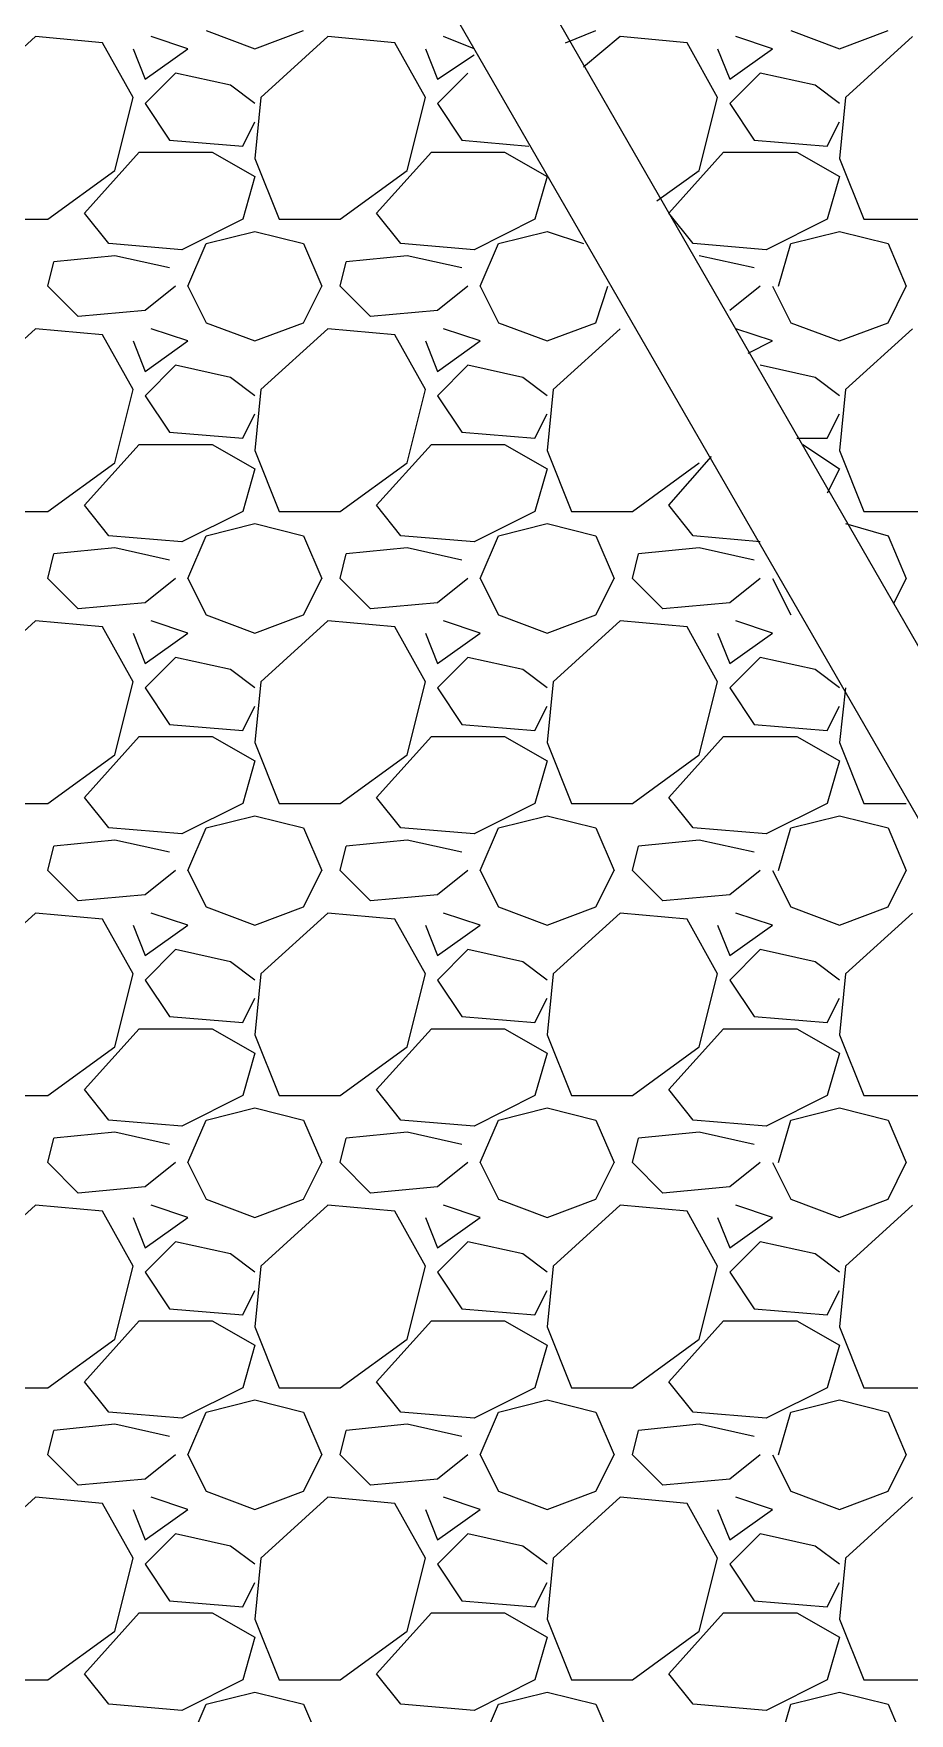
# Model space of a CAD drawing. Header units: metres. Extents: x 1 to 213, y 1 to 147.
# Drawn here: x 76.203 to 77.726, y 135.557 to 138.478 of the extents above; entities that cross this region are included whole.
import ezdxf

# ---------------------------------------------------------------- set-up
doc = ezdxf.new("R2010")
doc.units = ezdxf.units.M
doc.layers.add('00-BASE-ARQUITECTURA', color=8, linetype='Continuous')

msp = doc.modelspace()

# ---------------------------------------------------------------- linework, layer by layer
at = {"layer": '00-BASE-ARQUITECTURA'}
for points in [[(76.2599, 139.9857), (78.7576, 135.6465), (82.4512, 135.6465)], [(76.1753, 139.8269), (78.6729, 135.4983), (82.3559, 135.4983)], [(76.207, 138.4723), (76.0906, 138.3664)], [(76.3234, 138.4617), (76.207, 138.4723)], [(76.3764, 138.3664), (76.3234, 138.4617)], [(76.4716, 138.4511), (76.4081, 138.4723)], [(76.5034, 138.4828), (76.588, 138.4511)], [(76.588, 138.4511), (76.6727, 138.4828)], [(76.715, 138.4723), (76.5986, 138.3664)], [(76.8314, 138.4617), (76.715, 138.4723)], [(76.8844, 138.3664), (76.8314, 138.4617)], [(76.969, 138.4511), (76.9161, 138.4723)], [(77.1278, 138.4617), (77.1807, 138.4828)], [(77.223, 138.4723), (77.1595, 138.4193)], [(77.3394, 138.4617), (77.223, 138.4723)], [(77.3924, 138.3664), (77.3394, 138.4617)], [(77.4876, 138.4511), (77.4241, 138.4723)], [(77.5194, 138.4828), (77.604, 138.4511)], [(77.604, 138.4511), (77.6887, 138.4828)], [(77.731, 138.4723), (77.6146, 138.3664)], [(76.3764, 138.4511), (76.3975, 138.3982)], [(76.3975, 138.3982), (76.4716, 138.4511)], [(76.8844, 138.4511), (76.9055, 138.3982)], [(76.9055, 138.3982), (76.969, 138.4405)], [(77.3924, 138.4511), (77.4135, 138.3982)], [(77.4135, 138.3982), (77.4876, 138.4511)], [(76.4504, 138.4088), (76.3975, 138.3558)], [(76.5457, 138.3876), (76.4504, 138.4088)], [(76.9584, 138.4088), (76.9055, 138.3558)], [(77.4664, 138.4088), (77.4135, 138.3558)], [(77.5617, 138.3876), (77.4664, 138.4088)], [(76.588, 138.3558), (76.5457, 138.3876)], [(77.604, 138.3558), (77.5617, 138.3876)], [(76.3446, 138.2394), (76.3764, 138.3664)], [(76.3975, 138.3558), (76.4399, 138.2923)], [(76.5986, 138.3664), (76.588, 138.2606)], [(76.8526, 138.2394), (76.8844, 138.3664)], [(76.9055, 138.3558), (76.9478, 138.2923)], [(77.3606, 138.2394), (77.3924, 138.3664)], [(77.4135, 138.3558), (77.4558, 138.2923)], [(77.6146, 138.3664), (77.604, 138.2606)], [(76.5669, 138.2818), (76.588, 138.3241)], [(77.5829, 138.2818), (77.604, 138.3241)], [(76.4399, 138.2923), (76.5669, 138.2818)], [(76.9478, 138.2923), (77.0643, 138.2818)], [(77.4558, 138.2923), (77.5829, 138.2818)], [(76.2917, 138.1653), (76.3869, 138.2712)], [(76.3869, 138.2712), (76.5139, 138.2712)], [(76.5139, 138.2712), (76.588, 138.2288)], [(76.588, 138.2606), (76.6304, 138.1548)], [(76.7997, 138.1653), (76.8949, 138.2712)], [(76.8949, 138.2712), (77.0219, 138.2712)], [(77.0219, 138.2712), (77.096, 138.2288)], [(77.3077, 138.1653), (77.4029, 138.2712)], [(77.4029, 138.2712), (77.5299, 138.2712)], [(77.5299, 138.2712), (77.604, 138.2288)], [(77.604, 138.2606), (77.6464, 138.1548)], [(76.2282, 138.1548), (76.3446, 138.2394)], [(76.588, 138.2288), (76.5669, 138.1548)], [(76.7362, 138.1548), (76.8526, 138.2394)], [(77.096, 138.2288), (77.0749, 138.1548)], [(77.2865, 138.1865), (77.3606, 138.2394)], [(77.604, 138.2288), (77.5829, 138.1548)], [(76.334, 138.1124), (76.2917, 138.1653)], [(76.842, 138.1124), (76.7997, 138.1653)], [(77.35, 138.1124), (77.3077, 138.1653)], [(76.1224, 138.1548), (76.2282, 138.1548)], [(76.5669, 138.1548), (76.461, 138.1018)], [(76.6304, 138.1548), (76.7362, 138.1548)], [(77.0749, 138.1548), (76.969, 138.1018)], [(77.5829, 138.1548), (77.477, 138.1018)], [(77.6464, 138.1548), (77.7522, 138.1548)], [(76.461, 138.1018), (76.334, 138.1124)], [(76.4716, 138.0383), (76.5034, 138.1124)], [(76.5034, 138.1124), (76.588, 138.1336)], [(76.588, 138.1336), (76.6727, 138.1124)], [(76.6727, 138.1124), (76.7044, 138.0383)], [(76.969, 138.1018), (76.842, 138.1124)], [(76.9796, 138.0383), (77.0114, 138.1124)], [(77.0114, 138.1124), (77.096, 138.1336)], [(77.096, 138.1336), (77.1595, 138.1124)], [(77.477, 138.1018), (77.35, 138.1124)], [(77.4982, 138.0383), (77.5194, 138.1124)], [(77.5194, 138.1124), (77.604, 138.1336)], [(77.604, 138.1336), (77.6887, 138.1124)], [(77.6887, 138.1124), (77.7204, 138.0383)], [(76.2282, 138.0383), (76.2388, 138.0807)], [(76.3446, 138.0913), (76.2388, 138.0807)], [(76.4399, 138.0701), (76.3446, 138.0913)], [(76.7362, 138.0383), (76.7468, 138.0807)], [(76.8526, 138.0913), (76.7468, 138.0807)], [(76.9478, 138.0701), (76.8526, 138.0913)], [(77.4558, 138.0701), (77.3606, 138.0913)], [(76.2811, 137.9854), (76.2282, 138.0383)], [(76.4504, 138.0383), (76.3975, 137.996)], [(76.4716, 138.0383), (76.5034, 137.9748)], [(76.6727, 137.9748), (76.7044, 138.0383)], [(76.7891, 137.9854), (76.7362, 138.0383)], [(76.9584, 138.0383), (76.9055, 137.996)], [(76.9796, 138.0383), (77.0114, 137.9748)], [(77.1807, 137.9748), (77.2018, 138.0383)], [(77.4664, 138.0383), (77.4135, 137.996)], [(77.4876, 138.0383), (77.5194, 137.9748)], [(77.6887, 137.9748), (77.7204, 138.0383)], [(76.3975, 137.996), (76.2811, 137.9854)], [(76.9055, 137.996), (76.7891, 137.9854)], [(76.207, 137.9643), (76.0906, 137.8584)], [(76.3234, 137.9537), (76.207, 137.9643)], [(76.4716, 137.9431), (76.4081, 137.9643)], [(76.5034, 137.9748), (76.588, 137.9431)], [(76.588, 137.9431), (76.6727, 137.9748)], [(76.715, 137.9643), (76.5986, 137.8584)], [(76.8314, 137.9537), (76.715, 137.9643)], [(76.9796, 137.9431), (76.9161, 137.9643)], [(77.0114, 137.9748), (77.096, 137.9431)], [(77.096, 137.9431), (77.1807, 137.9748)], [(77.223, 137.9643), (77.1066, 137.8584)], [(77.4876, 137.9431), (77.4241, 137.9643)], [(77.5194, 137.9748), (77.604, 137.9431)], [(77.604, 137.9431), (77.6887, 137.9748)], [(77.731, 137.9643), (77.6146, 137.8584)], [(76.3764, 137.8584), (76.3234, 137.9537)], [(76.3764, 137.9431), (76.3975, 137.8902)], [(76.3975, 137.8902), (76.4716, 137.9431)], [(76.8844, 137.8584), (76.8314, 137.9537)], [(76.8844, 137.9431), (76.9055, 137.8902)], [(76.9055, 137.8902), (76.9796, 137.9431)], [(77.4453, 137.9219), (77.4876, 137.9431)], [(76.4504, 137.9008), (76.3975, 137.8478)], [(76.5457, 137.8796), (76.4504, 137.9008)], [(76.9584, 137.9008), (76.9055, 137.8478)], [(77.0537, 137.8796), (76.9584, 137.9008)], [(77.5617, 137.8796), (77.4664, 137.9008)], [(76.588, 137.8478), (76.5457, 137.8796)], [(77.096, 137.8478), (77.0537, 137.8796)], [(77.604, 137.8478), (77.5617, 137.8796)], [(76.3446, 137.7314), (76.3764, 137.8584)], [(76.3975, 137.8478), (76.4399, 137.7843)], [(76.5986, 137.8584), (76.588, 137.7526)], [(76.8526, 137.7314), (76.8844, 137.8584)], [(76.9055, 137.8478), (76.9478, 137.7843)], [(77.1066, 137.8584), (77.096, 137.7526)], [(77.6146, 137.8584), (77.604, 137.7526)], [(76.5669, 137.7738), (76.588, 137.8161)], [(77.0749, 137.7738), (77.096, 137.8161)], [(77.5829, 137.7738), (77.604, 137.8161)], [(76.4399, 137.7843), (76.5669, 137.7738)], [(76.9478, 137.7843), (77.0749, 137.7738)], [(76.2917, 137.6573), (76.3869, 137.7632)], [(76.3869, 137.7632), (76.5139, 137.7632)], [(76.5139, 137.7632), (76.588, 137.7208)], [(76.7997, 137.6573), (76.8949, 137.7632)], [(76.8949, 137.7632), (77.0219, 137.7632)], [(77.0219, 137.7632), (77.096, 137.7208)], [(77.5299, 137.7738), (77.5829, 137.7738)], [(77.5405, 137.7632), (77.604, 137.7208)], [(76.2282, 137.6468), (76.3446, 137.7314)], [(76.588, 137.7526), (76.6304, 137.6468)], [(76.7362, 137.6468), (76.8526, 137.7314)], [(77.096, 137.7526), (77.1384, 137.6468)], [(77.2442, 137.6468), (77.3606, 137.7314)], [(77.3077, 137.6573), (77.3818, 137.742)], [(77.604, 137.7526), (77.6464, 137.6468)], [(76.588, 137.7208), (76.5669, 137.6468)], [(77.096, 137.7208), (77.0749, 137.6468)], [(77.604, 137.7208), (77.5829, 137.6785)], [(76.1224, 137.6468), (76.2282, 137.6468)], [(76.334, 137.6044), (76.2917, 137.6573)], [(76.5669, 137.6468), (76.461, 137.5938)], [(76.6304, 137.6468), (76.7362, 137.6468)], [(76.842, 137.6044), (76.7997, 137.6573)], [(77.0749, 137.6468), (76.969, 137.5938)], [(77.1384, 137.6468), (77.2442, 137.6468)], [(77.35, 137.6044), (77.3077, 137.6573)], [(77.6464, 137.6468), (77.7522, 137.6468)], [(76.5034, 137.6044), (76.588, 137.6256)], [(76.588, 137.6256), (76.6727, 137.6044)], [(77.0114, 137.6044), (77.096, 137.6256)], [(77.096, 137.6256), (77.1807, 137.6044)], [(77.6146, 137.6256), (77.6887, 137.6044)], [(76.3446, 137.5833), (76.2388, 137.5727)], [(76.461, 137.5938), (76.334, 137.6044)], [(76.4399, 137.5621), (76.3446, 137.5833)], [(76.4716, 137.5303), (76.5034, 137.6044)], [(76.6727, 137.6044), (76.7044, 137.5303)], [(76.8526, 137.5833), (76.7468, 137.5727)], [(76.969, 137.5938), (76.842, 137.6044)], [(76.9478, 137.5621), (76.8526, 137.5833)], [(76.9796, 137.5303), (77.0114, 137.6044)], [(77.1807, 137.6044), (77.2124, 137.5303)], [(77.3606, 137.5833), (77.2548, 137.5727)], [(77.4664, 137.5938), (77.35, 137.6044)], [(77.4558, 137.5621), (77.3606, 137.5833)], [(77.6887, 137.6044), (77.7204, 137.5303)], [(76.2282, 137.5303), (76.2388, 137.5727)], [(76.7362, 137.5303), (76.7468, 137.5727)], [(77.2442, 137.5303), (77.2548, 137.5727)], [(76.2811, 137.4774), (76.2282, 137.5303)], [(76.4504, 137.5303), (76.3975, 137.488)], [(76.4716, 137.5303), (76.5034, 137.4668)], [(76.6727, 137.4668), (76.7044, 137.5303)], [(76.7891, 137.4774), (76.7362, 137.5303)], [(76.9584, 137.5303), (76.9055, 137.488)], [(76.9796, 137.5303), (77.0114, 137.4668)], [(77.1807, 137.4668), (77.2124, 137.5303)], [(77.2971, 137.4774), (77.2442, 137.5303)], [(77.4664, 137.5303), (77.4135, 137.488)], [(77.4876, 137.5303), (77.5194, 137.4668)], [(77.6993, 137.488), (77.7204, 137.5303)], [(76.3975, 137.488), (76.2811, 137.4774)], [(76.5034, 137.4668), (76.588, 137.4351)], [(76.588, 137.4351), (76.6727, 137.4668)], [(76.9055, 137.488), (76.7891, 137.4774)], [(77.0114, 137.4668), (77.096, 137.4351)], [(77.096, 137.4351), (77.1807, 137.4668)], [(77.4135, 137.488), (77.2971, 137.4774)], [(76.207, 137.4563), (76.0906, 137.3504)], [(76.3234, 137.4457), (76.207, 137.4563)], [(76.3764, 137.3504), (76.3234, 137.4457)], [(76.3764, 137.4351), (76.3975, 137.3822)], [(76.3975, 137.3822), (76.4716, 137.4351)], [(76.4716, 137.4351), (76.4081, 137.4563)], [(76.715, 137.4563), (76.5986, 137.3504)], [(76.8314, 137.4457), (76.715, 137.4563)], [(76.8844, 137.3504), (76.8314, 137.4457)], [(76.8844, 137.4351), (76.9055, 137.3822)], [(76.9055, 137.3822), (76.9796, 137.4351)], [(76.9796, 137.4351), (76.9161, 137.4563)], [(77.223, 137.4563), (77.1066, 137.3504)], [(77.3394, 137.4457), (77.223, 137.4563)], [(77.3924, 137.3504), (77.3394, 137.4457)], [(77.3924, 137.4351), (77.4135, 137.3822)], [(77.4135, 137.3822), (77.4876, 137.4351)], [(77.4876, 137.4351), (77.4241, 137.4563)], [(76.4504, 137.3928), (76.3975, 137.3398)], [(76.5457, 137.3716), (76.4504, 137.3928)], [(76.9584, 137.3928), (76.9055, 137.3398)], [(77.0537, 137.3716), (76.9584, 137.3928)], [(77.4664, 137.3928), (77.4135, 137.3398)], [(77.5617, 137.3716), (77.4664, 137.3928)], [(76.3446, 137.2234), (76.3764, 137.3504)], [(76.588, 137.3398), (76.5457, 137.3716)], [(76.5986, 137.3504), (76.588, 137.2446)], [(76.8526, 137.2234), (76.8844, 137.3504)], [(77.096, 137.3398), (77.0537, 137.3716)], [(77.1066, 137.3504), (77.096, 137.2446)], [(77.3606, 137.2234), (77.3924, 137.3504)], [(77.604, 137.3398), (77.5617, 137.3716)], [(76.3975, 137.3398), (76.4399, 137.2763)], [(76.9055, 137.3398), (76.9478, 137.2763)], [(77.4135, 137.3398), (77.4558, 137.2763)], [(77.6146, 137.3398), (77.604, 137.2446)], [(76.5669, 137.2658), (76.588, 137.3081)], [(77.0749, 137.2658), (77.096, 137.3081)], [(77.5829, 137.2658), (77.604, 137.3081)], [(76.4399, 137.2763), (76.5669, 137.2658)], [(76.9478, 137.2763), (77.0749, 137.2658)], [(77.4558, 137.2763), (77.5829, 137.2658)], [(76.2917, 137.1493), (76.3869, 137.2552)], [(76.3869, 137.2552), (76.5139, 137.2552)], [(76.5139, 137.2552), (76.588, 137.2128)], [(76.588, 137.2446), (76.6304, 137.1388)], [(76.7997, 137.1493), (76.8949, 137.2552)], [(76.8949, 137.2552), (77.0219, 137.2552)], [(77.0219, 137.2552), (77.096, 137.2128)], [(77.096, 137.2446), (77.1384, 137.1388)], [(77.3077, 137.1493), (77.4029, 137.2552)], [(77.4029, 137.2552), (77.5299, 137.2552)], [(77.5299, 137.2552), (77.604, 137.2128)], [(77.604, 137.2446), (77.6464, 137.1388)], [(76.2282, 137.1388), (76.3446, 137.2234)], [(76.588, 137.2128), (76.5669, 137.1388)], [(76.7362, 137.1388), (76.8526, 137.2234)], [(77.096, 137.2128), (77.0749, 137.1388)], [(77.2442, 137.1388), (77.3606, 137.2234)], [(77.604, 137.2128), (77.5829, 137.1388)], [(76.334, 137.0964), (76.2917, 137.1493)], [(76.842, 137.0964), (76.7997, 137.1493)], [(77.35, 137.0964), (77.3077, 137.1493)], [(76.1224, 137.1388), (76.2282, 137.1388)], [(76.5669, 137.1388), (76.461, 137.0858)], [(76.5034, 137.0964), (76.588, 137.1176)], [(76.588, 137.1176), (76.6727, 137.0964)], [(76.6304, 137.1388), (76.7362, 137.1388)], [(77.0749, 137.1388), (76.969, 137.0858)], [(77.0114, 137.0964), (77.096, 137.1176)], [(77.096, 137.1176), (77.1807, 137.0964)], [(77.1384, 137.1388), (77.2442, 137.1388)], [(77.5829, 137.1388), (77.477, 137.0858)], [(77.5194, 137.0964), (77.604, 137.1176)], [(77.604, 137.1176), (77.6887, 137.0964)], [(77.6464, 137.1388), (77.7204, 137.1388)], [(76.461, 137.0858), (76.334, 137.0964)], [(76.4716, 137.0223), (76.5034, 137.0964)], [(76.6727, 137.0964), (76.7044, 137.0223)], [(76.969, 137.0858), (76.842, 137.0964)], [(76.9796, 137.0223), (77.0114, 137.0964)], [(77.1807, 137.0964), (77.2124, 137.0223)], [(77.477, 137.0858), (77.35, 137.0964)], [(77.4982, 137.0223), (77.5194, 137.0964)], [(77.6887, 137.0964), (77.7204, 137.0223)], [(76.2282, 137.0223), (76.2388, 137.0647)], [(76.3446, 137.0753), (76.2388, 137.0647)], [(76.4399, 137.0541), (76.3446, 137.0753)], [(76.7362, 137.0223), (76.7468, 137.0647)], [(76.8526, 137.0753), (76.7468, 137.0647)], [(76.9478, 137.0541), (76.8526, 137.0753)], [(77.2442, 137.0223), (77.2548, 137.0647)], [(77.3606, 137.0753), (77.2548, 137.0647)], [(77.4558, 137.0541), (77.3606, 137.0753)], [(76.2811, 136.9694), (76.2282, 137.0223)], [(76.4504, 137.0223), (76.3975, 136.98)], [(76.4716, 137.0223), (76.5034, 136.9588)], [(76.6727, 136.9588), (76.7044, 137.0223)], [(76.7891, 136.9694), (76.7362, 137.0223)], [(76.9584, 137.0223), (76.9055, 136.98)], [(76.9796, 137.0223), (77.0114, 136.9588)], [(77.1807, 136.9588), (77.2124, 137.0223)], [(77.2971, 136.9694), (77.2442, 137.0223)], [(77.4664, 137.0223), (77.4135, 136.98)], [(77.4876, 137.0223), (77.5194, 136.9588)], [(77.6887, 136.9588), (77.7204, 137.0223)], [(76.3975, 136.98), (76.2811, 136.9694)], [(76.9055, 136.98), (76.7891, 136.9694)], [(77.4135, 136.98), (77.2971, 136.9694)], [(76.207, 136.9483), (76.0906, 136.8424)], [(76.3234, 136.9377), (76.207, 136.9483)], [(76.3764, 136.8424), (76.3234, 136.9377)], [(76.4716, 136.9271), (76.4081, 136.9483)], [(76.5034, 136.9588), (76.588, 136.9271)], [(76.588, 136.9271), (76.6727, 136.9588)], [(76.715, 136.9483), (76.5986, 136.8424)], [(76.8314, 136.9377), (76.715, 136.9483)], [(76.8844, 136.8424), (76.8314, 136.9377)], [(76.9796, 136.9271), (76.9161, 136.9483)], [(77.0114, 136.9588), (77.096, 136.9271)], [(77.096, 136.9271), (77.1807, 136.9588)], [(77.223, 136.9483), (77.1066, 136.8424)], [(77.3394, 136.9377), (77.223, 136.9483)], [(77.3924, 136.8424), (77.3394, 136.9377)], [(77.4876, 136.9271), (77.4241, 136.9483)], [(77.5194, 136.9588), (77.604, 136.9271)], [(77.604, 136.9271), (77.6887, 136.9588)], [(77.731, 136.9483), (77.6146, 136.8424)], [(76.3764, 136.9271), (76.3975, 136.8742)], [(76.3975, 136.8742), (76.4716, 136.9271)], [(76.8844, 136.9271), (76.9055, 136.8742)], [(76.9055, 136.8742), (76.9796, 136.9271)], [(77.3924, 136.9271), (77.4135, 136.8742)], [(77.4135, 136.8742), (77.4876, 136.9271)], [(76.4504, 136.8848), (76.3975, 136.8318)], [(76.5457, 136.8636), (76.4504, 136.8848)], [(76.9584, 136.8848), (76.9055, 136.8318)], [(77.0537, 136.8636), (76.9584, 136.8848)], [(77.4664, 136.8848), (77.4135, 136.8318)], [(77.5617, 136.8636), (77.4664, 136.8848)], [(76.588, 136.8318), (76.5457, 136.8636)], [(77.096, 136.8318), (77.0537, 136.8636)], [(77.604, 136.8318), (77.5617, 136.8636)], [(76.3446, 136.7154), (76.3764, 136.8424)], [(76.3975, 136.8318), (76.4399, 136.7683)], [(76.5986, 136.8424), (76.588, 136.7366)], [(76.8526, 136.7154), (76.8844, 136.8424)], [(76.9055, 136.8318), (76.9478, 136.7683)], [(77.1066, 136.8424), (77.096, 136.7366)], [(77.3606, 136.7154), (77.3924, 136.8424)], [(77.4135, 136.8318), (77.4558, 136.7683)], [(77.6146, 136.8424), (77.604, 136.7366)], [(76.5669, 136.7578), (76.588, 136.8001)], [(77.0749, 136.7578), (77.096, 136.8001)], [(77.5829, 136.7578), (77.604, 136.8001)], [(76.4399, 136.7683), (76.5669, 136.7578)], [(76.9478, 136.7683), (77.0749, 136.7578)], [(77.4558, 136.7683), (77.5829, 136.7578)], [(76.2917, 136.6413), (76.3869, 136.7472)], [(76.3869, 136.7472), (76.5139, 136.7472)], [(76.5139, 136.7472), (76.588, 136.7048)], [(76.588, 136.7366), (76.6304, 136.6308)], [(76.7997, 136.6413), (76.8949, 136.7472)], [(76.8949, 136.7472), (77.0219, 136.7472)], [(77.0219, 136.7472), (77.096, 136.7048)], [(77.096, 136.7366), (77.1384, 136.6308)], [(77.3077, 136.6413), (77.4029, 136.7472)], [(77.4029, 136.7472), (77.5299, 136.7472)], [(77.5299, 136.7472), (77.604, 136.7048)], [(77.604, 136.7366), (77.6464, 136.6308)], [(76.2282, 136.6308), (76.3446, 136.7154)], [(76.588, 136.7048), (76.5669, 136.6308)], [(76.7362, 136.6308), (76.8526, 136.7154)], [(77.096, 136.7048), (77.0749, 136.6308)], [(77.2442, 136.6308), (77.3606, 136.7154)], [(77.604, 136.7048), (77.5829, 136.6308)], [(76.1224, 136.6308), (76.2282, 136.6308)], [(76.334, 136.5884), (76.2917, 136.6413)], [(76.5669, 136.6308), (76.461, 136.5778)], [(76.6304, 136.6308), (76.7362, 136.6308)], [(76.842, 136.5884), (76.7997, 136.6413)], [(77.0749, 136.6308), (76.969, 136.5778)], [(77.1384, 136.6308), (77.2442, 136.6308)], [(77.35, 136.5884), (77.3077, 136.6413)], [(77.5829, 136.6308), (77.477, 136.5778)], [(77.6464, 136.6308), (77.7522, 136.6308)], [(76.461, 136.5778), (76.334, 136.5884)], [(76.4716, 136.5143), (76.5034, 136.5884)], [(76.5034, 136.5884), (76.588, 136.6096)], [(76.588, 136.6096), (76.6727, 136.5884)], [(76.6727, 136.5884), (76.7044, 136.5143)], [(76.969, 136.5778), (76.842, 136.5884)], [(76.9796, 136.5143), (77.0114, 136.5884)], [(77.0114, 136.5884), (77.096, 136.6096)], [(77.096, 136.6096), (77.1807, 136.5884)], [(77.1807, 136.5884), (77.2124, 136.5143)], [(77.477, 136.5778), (77.35, 136.5884)], [(77.4982, 136.5143), (77.5194, 136.5884)], [(77.5194, 136.5884), (77.604, 136.6096)], [(77.604, 136.6096), (77.6887, 136.5884)], [(77.6887, 136.5884), (77.7204, 136.5143)], [(76.2282, 136.5143), (76.2388, 136.5567)], [(76.3446, 136.5673), (76.2388, 136.5567)], [(76.4399, 136.5461), (76.3446, 136.5673)], [(76.7362, 136.5143), (76.7468, 136.5567)], [(76.8526, 136.5673), (76.7468, 136.5567)], [(76.9478, 136.5461), (76.8526, 136.5673)], [(77.2442, 136.5143), (77.2548, 136.5567)], [(77.3606, 136.5673), (77.2548, 136.5567)], [(77.4558, 136.5461), (77.3606, 136.5673)], [(76.2811, 136.4614), (76.2282, 136.5143)], [(76.4504, 136.5143), (76.3975, 136.472)], [(76.4716, 136.5143), (76.5034, 136.4508)], [(76.6727, 136.4508), (76.7044, 136.5143)], [(76.7891, 136.4614), (76.7362, 136.5143)], [(76.9584, 136.5143), (76.9055, 136.472)], [(76.9796, 136.5143), (77.0114, 136.4508)], [(77.1807, 136.4508), (77.2124, 136.5143)], [(77.2971, 136.4614), (77.2442, 136.5143)], [(77.4664, 136.5143), (77.4135, 136.472)], [(77.4876, 136.5143), (77.5194, 136.4508)], [(77.6887, 136.4508), (77.7204, 136.5143)], [(76.3975, 136.472), (76.2811, 136.4614)], [(76.9055, 136.472), (76.7891, 136.4614)], [(77.4135, 136.472), (77.2971, 136.4614)], [(76.207, 136.4403), (76.0906, 136.3344)], [(76.3234, 136.4297), (76.207, 136.4403)], [(76.4716, 136.4191), (76.4081, 136.4403)], [(76.5034, 136.4508), (76.588, 136.4191)], [(76.588, 136.4191), (76.6727, 136.4508)], [(76.715, 136.4403), (76.5986, 136.3344)], [(76.8314, 136.4297), (76.715, 136.4403)], [(76.9796, 136.4191), (76.9161, 136.4403)], [(77.0114, 136.4508), (77.096, 136.4191)], [(77.096, 136.4191), (77.1807, 136.4508)], [(77.223, 136.4403), (77.1066, 136.3344)], [(77.3394, 136.4297), (77.223, 136.4403)], [(77.4876, 136.4191), (77.4241, 136.4403)], [(77.5194, 136.4508), (77.604, 136.4191)], [(77.604, 136.4191), (77.6887, 136.4508)], [(77.731, 136.4403), (77.6146, 136.3344)], [(76.3764, 136.3344), (76.3234, 136.4297)], [(76.3764, 136.4191), (76.3975, 136.3662)], [(76.3975, 136.3662), (76.4716, 136.4191)], [(76.8844, 136.3344), (76.8314, 136.4297)], [(76.8844, 136.4191), (76.9055, 136.3662)], [(76.9055, 136.3662), (76.9796, 136.4191)], [(77.3924, 136.3344), (77.3394, 136.4297)], [(77.3924, 136.4191), (77.4135, 136.3662)], [(77.4135, 136.3662), (77.4876, 136.4191)], [(76.4504, 136.3768), (76.3975, 136.3238)], [(76.5457, 136.3556), (76.4504, 136.3768)], [(76.588, 136.3238), (76.5457, 136.3556)], [(76.9584, 136.3768), (76.9055, 136.3238)], [(77.0537, 136.3556), (76.9584, 136.3768)], [(77.096, 136.3238), (77.0537, 136.3556)], [(77.4664, 136.3768), (77.4135, 136.3238)], [(77.5617, 136.3556), (77.4664, 136.3768)], [(77.604, 136.3238), (77.5617, 136.3556)], [(76.3446, 136.2074), (76.3764, 136.3344)], [(76.3975, 136.3238), (76.4399, 136.2603)], [(76.5986, 136.3344), (76.588, 136.2286)], [(76.8526, 136.2074), (76.8844, 136.3344)], [(76.9055, 136.3238), (76.9478, 136.2603)], [(77.1066, 136.3344), (77.096, 136.2286)], [(77.3606, 136.2074), (77.3924, 136.3344)], [(77.4135, 136.3238), (77.4558, 136.2603)], [(77.6146, 136.3344), (77.604, 136.2286)], [(76.5669, 136.2498), (76.588, 136.2921)], [(77.0749, 136.2498), (77.096, 136.2921)], [(77.5829, 136.2498), (77.604, 136.2921)], [(76.2917, 136.1333), (76.3869, 136.2392)], [(76.3869, 136.2392), (76.5139, 136.2392)], [(76.4399, 136.2603), (76.5669, 136.2498)], [(76.5139, 136.2392), (76.588, 136.1968)], [(76.7997, 136.1333), (76.8949, 136.2392)], [(76.8949, 136.2392), (77.0219, 136.2392)], [(76.9478, 136.2603), (77.0749, 136.2498)], [(77.0219, 136.2392), (77.096, 136.1968)], [(77.3077, 136.1333), (77.4029, 136.2392)], [(77.4029, 136.2392), (77.5299, 136.2392)], [(77.4558, 136.2603), (77.5829, 136.2498)], [(77.5299, 136.2392), (77.604, 136.1968)], [(76.2282, 136.1228), (76.3446, 136.2074)], [(76.588, 136.2286), (76.6304, 136.1228)], [(76.7362, 136.1228), (76.8526, 136.2074)], [(77.096, 136.2286), (77.1384, 136.1228)], [(77.2442, 136.1228), (77.3606, 136.2074)], [(77.604, 136.2286), (77.6464, 136.1228)], [(76.588, 136.1968), (76.5669, 136.1228)], [(77.096, 136.1968), (77.0749, 136.1228)], [(77.604, 136.1968), (77.5829, 136.1228)], [(76.1224, 136.1228), (76.2282, 136.1228)], [(76.334, 136.0804), (76.2917, 136.1333)], [(76.5669, 136.1228), (76.461, 136.0698)], [(76.6304, 136.1228), (76.7362, 136.1228)], [(76.842, 136.0804), (76.7997, 136.1333)], [(77.0749, 136.1228), (76.969, 136.0698)], [(77.1384, 136.1228), (77.2442, 136.1228)], [(77.35, 136.0804), (77.3077, 136.1333)], [(77.5829, 136.1228), (77.477, 136.0698)], [(77.6464, 136.1228), (77.7522, 136.1228)], [(76.5034, 136.0804), (76.588, 136.1016)], [(76.588, 136.1016), (76.6727, 136.0804)], [(77.0114, 136.0804), (77.096, 136.1016)], [(77.096, 136.1016), (77.1807, 136.0804)], [(77.5194, 136.0804), (77.604, 136.1016)], [(77.604, 136.1016), (77.6887, 136.0804)], [(76.461, 136.0698), (76.334, 136.0804)], [(76.4716, 136.0063), (76.5034, 136.0804)], [(76.6727, 136.0804), (76.7044, 136.0063)], [(76.969, 136.0698), (76.842, 136.0804)], [(76.9796, 136.0063), (77.0114, 136.0804)], [(77.1807, 136.0804), (77.2124, 136.0063)], [(77.477, 136.0698), (77.35, 136.0804)], [(77.4982, 136.0063), (77.5194, 136.0804)], [(77.6887, 136.0804), (77.7204, 136.0063)], [(76.2282, 136.0063), (76.2388, 136.0487)], [(76.3446, 136.0593), (76.2388, 136.0487)], [(76.4399, 136.0381), (76.3446, 136.0593)], [(76.7362, 136.0063), (76.7468, 136.0487)], [(76.8526, 136.0593), (76.7468, 136.0487)], [(76.9478, 136.0381), (76.8526, 136.0593)], [(77.2442, 136.0063), (77.2548, 136.0487)], [(77.3606, 136.0593), (77.2548, 136.0487)], [(77.4558, 136.0381), (77.3606, 136.0593)], [(76.2811, 135.9534), (76.2282, 136.0063)], [(76.4504, 136.0063), (76.3975, 135.964)], [(76.4716, 136.0063), (76.5034, 135.9429)], [(76.6727, 135.9429), (76.7044, 136.0063)], [(76.7891, 135.9534), (76.7362, 136.0063)], [(76.9584, 136.0063), (76.9055, 135.964)], [(76.9796, 136.0063), (77.0114, 135.9429)], [(77.1807, 135.9429), (77.2124, 136.0063)], [(77.2971, 135.9534), (77.2442, 136.0063)], [(77.4664, 136.0063), (77.4135, 135.964)], [(77.4876, 136.0063), (77.5194, 135.9429)], [(77.6887, 135.9429), (77.7204, 136.0063)], [(76.3975, 135.964), (76.2811, 135.9534)], [(76.9055, 135.964), (76.7891, 135.9534)], [(77.4135, 135.964), (77.2971, 135.9534)], [(76.207, 135.9323), (76.0906, 135.8264)], [(76.3234, 135.9217), (76.207, 135.9323)], [(76.3764, 135.8264), (76.3234, 135.9217)], [(76.4716, 135.9111), (76.4081, 135.9323)], [(76.5034, 135.9429), (76.588, 135.9111)], [(76.588, 135.9111), (76.6727, 135.9429)], [(76.715, 135.9323), (76.5986, 135.8264)], [(76.8314, 135.9217), (76.715, 135.9323)], [(76.8844, 135.8264), (76.8314, 135.9217)], [(76.9796, 135.9111), (76.9161, 135.9323)], [(77.0114, 135.9429), (77.096, 135.9111)], [(77.096, 135.9111), (77.1807, 135.9429)], [(77.223, 135.9323), (77.1066, 135.8264)], [(77.3394, 135.9217), (77.223, 135.9323)], [(77.3924, 135.8264), (77.3394, 135.9217)], [(77.4876, 135.9111), (77.4241, 135.9323)], [(77.5194, 135.9429), (77.604, 135.9111)], [(77.604, 135.9111), (77.6887, 135.9429)], [(77.731, 135.9323), (77.6146, 135.8264)], [(76.3764, 135.9111), (76.3975, 135.8582)], [(76.3975, 135.8582), (76.4716, 135.9111)], [(76.8844, 135.9111), (76.9055, 135.8582)], [(76.9055, 135.8582), (76.9796, 135.9111)], [(77.3924, 135.9111), (77.4135, 135.8582)], [(77.4135, 135.8582), (77.4876, 135.9111)], [(76.4504, 135.8688), (76.3975, 135.8158)], [(76.5457, 135.8476), (76.4504, 135.8688)], [(76.9584, 135.8688), (76.9055, 135.8158)], [(77.0537, 135.8476), (76.9584, 135.8688)], [(77.4664, 135.8688), (77.4135, 135.8158)], [(77.5617, 135.8476), (77.4664, 135.8688)], [(76.3446, 135.6994), (76.3764, 135.8264)], [(76.588, 135.8158), (76.5457, 135.8476)], [(76.5986, 135.8264), (76.588, 135.7206)], [(76.8526, 135.6994), (76.8844, 135.8264)], [(77.096, 135.8158), (77.0537, 135.8476)], [(77.1066, 135.8264), (77.096, 135.7206)], [(77.3606, 135.6994), (77.3924, 135.8264)], [(77.604, 135.8158), (77.5617, 135.8476)], [(77.6146, 135.8264), (77.604, 135.7206)], [(76.3975, 135.8158), (76.4399, 135.7523)], [(76.9055, 135.8158), (76.9478, 135.7523)], [(77.4135, 135.8158), (77.4558, 135.7523)], [(76.5669, 135.7418), (76.588, 135.7841)], [(77.0749, 135.7418), (77.096, 135.7841)], [(77.5829, 135.7418), (77.604, 135.7841)], [(76.4399, 135.7523), (76.5669, 135.7418)], [(76.9478, 135.7523), (77.0749, 135.7418)], [(77.4558, 135.7523), (77.5829, 135.7418)], [(76.2917, 135.6253), (76.3869, 135.7312)], [(76.3869, 135.7312), (76.5139, 135.7312)], [(76.5139, 135.7312), (76.588, 135.6889)], [(76.588, 135.7206), (76.6304, 135.6148)], [(76.7997, 135.6253), (76.8949, 135.7312)], [(76.8949, 135.7312), (77.0219, 135.7312)], [(77.0219, 135.7312), (77.096, 135.6889)], [(77.096, 135.7206), (77.1384, 135.6148)], [(77.3077, 135.6253), (77.4029, 135.7312)], [(77.4029, 135.7312), (77.5299, 135.7312)], [(77.5299, 135.7312), (77.604, 135.6889)], [(77.604, 135.7206), (77.6464, 135.6148)], [(76.2282, 135.6148), (76.3446, 135.6994)], [(76.588, 135.6889), (76.5669, 135.6148)], [(76.7362, 135.6148), (76.8526, 135.6994)], [(77.096, 135.6889), (77.0749, 135.6148)], [(77.2442, 135.6148), (77.3606, 135.6994)], [(77.604, 135.6889), (77.5829, 135.6148)], [(76.334, 135.5724), (76.2917, 135.6253)], [(76.842, 135.5724), (76.7997, 135.6253)], [(77.35, 135.5724), (77.3077, 135.6253)], [(76.1224, 135.6148), (76.2282, 135.6148)], [(76.5669, 135.6148), (76.461, 135.5618)], [(76.5034, 135.5724), (76.588, 135.5936)], [(76.588, 135.5936), (76.6727, 135.5724)], [(76.6304, 135.6148), (76.7362, 135.6148)], [(77.0749, 135.6148), (76.969, 135.5618)], [(77.0114, 135.5724), (77.096, 135.5936)], [(77.096, 135.5936), (77.1807, 135.5724)], [(77.1384, 135.6148), (77.2442, 135.6148)], [(77.5829, 135.6148), (77.477, 135.5618)], [(77.5194, 135.5724), (77.604, 135.5936)], [(77.604, 135.5936), (77.6887, 135.5724)], [(77.6464, 135.6148), (77.7522, 135.6148)], [(76.461, 135.5618), (76.334, 135.5724)], [(76.4716, 135.4983), (76.5034, 135.5724)], [(76.6727, 135.5724), (76.7044, 135.4983)], [(76.969, 135.5618), (76.842, 135.5724)], [(76.9796, 135.4983), (77.0114, 135.5724)], [(77.1807, 135.5724), (77.2124, 135.4983)], [(77.477, 135.5618), (77.35, 135.5724)], [(77.4982, 135.4983), (77.5194, 135.5724)], [(77.6887, 135.5724), (77.7204, 135.4983)]]:
    msp.add_lwpolyline(points, dxfattribs=at)

doc.saveas('drawing.dxf')
